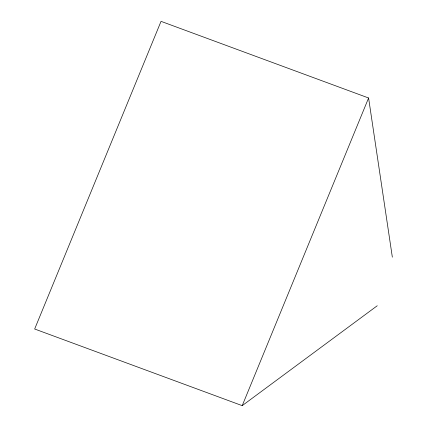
<?xml version="1.0" encoding="UTF-8"?>
<svg xmlns="http://www.w3.org/2000/svg" width="427" height="427" viewBox="0 0 427 427"><rect width="100%" height="100%" fill="white"/><g stroke="black" fill="none" stroke-linecap="round" stroke-linejoin="round"><path stroke-width="0.64" d="M242.221 405.65L368.592 97.991L161.032 21.35L34.662 329.009L242.221 405.65L377.244 305.753M368.592 97.991L392.338 257.166"/></g></svg>
